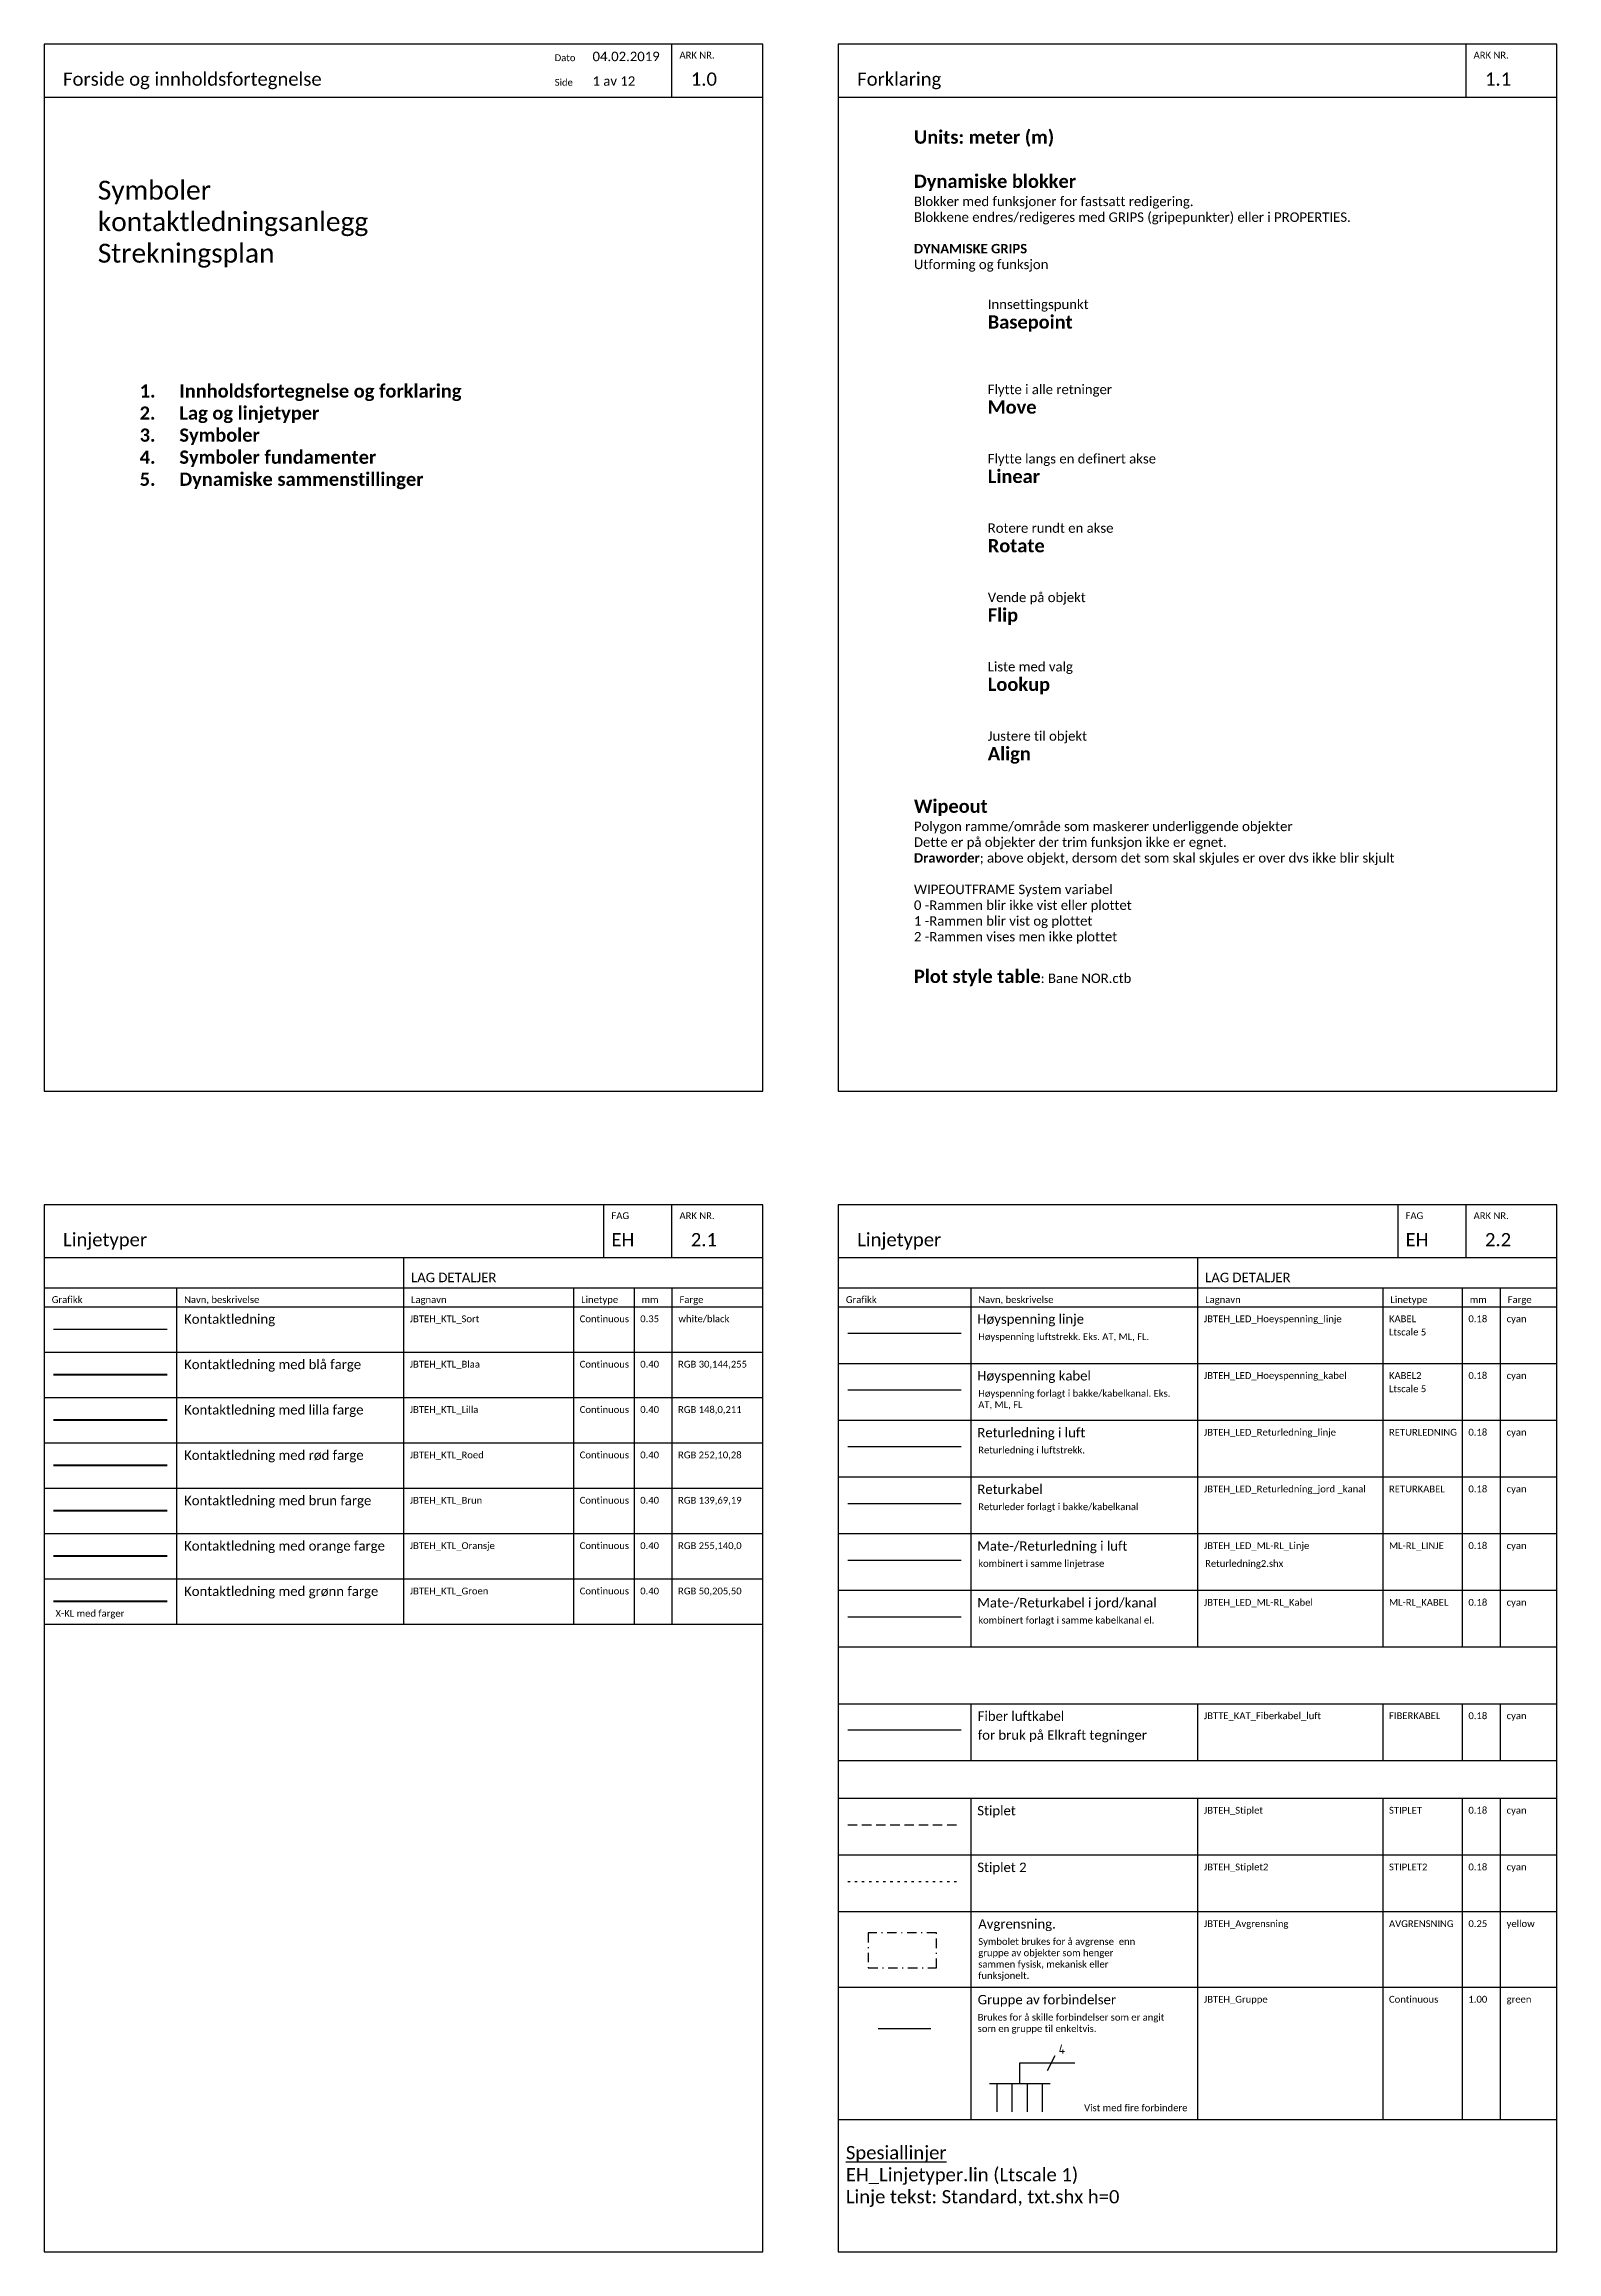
# Model space of a CAD drawing. Header units: metres. Extents: x -220 to 846, y -1228 to 277.
# Drawn here: x 0 to 400, y -307 to 277 of the extents above; entities that cross this region are included whole.
import ezdxf
from ezdxf.lldxf.tags import DXFTag

# ---------------------------------------------------------------- set-up
doc = ezdxf.new("R2010")
doc.units = ezdxf.units.M
for name, pattern in [('AVGRENSNING', [5.25, 2.5, -1.25, 0.25, -1.25]), ('STIPLET', [3.75, 2.5, -1.25]), ('STIPLET2', [1.875, 0.625, -1.25])]:
    doc.linetypes.add(name, pattern=pattern)
for name, color, linetype in [('JBTEH_ATT_Tekst', 2, 'Continuous'), ('JBTEH_Avgrensning', 2, 'AVGRENSNING'), ('JBTEH_Gruppe', 3, 'Continuous'), ('JBTEH_Komponenter', 4, 'Continuous'), ('JBTEH_KTL_Sort', 7, 'Continuous'), ('JBTEH_LED_Hoeyspenning_kabel', 4, 'KABEL2'), ('JBTEH_LED_Hoeyspenning_linje', 4, 'KABEL'), ('JBTEH_LED_ML-RL_Kabel', 4, 'ML-RL_KABEL'), ('JBTEH_LED_ML-RL_Linje', 4, 'ML-RL_LINJE'), ('JBTEH_LED_Returledning_jord _kanal', 4, 'RETURKABEL'), ('JBTEH_LED_Returledning_linje', 4, 'RETURLEDNING'), ('JBTEH_Stiplet', 4, 'STIPLET'), ('JBTEH_Stiplet2', 4, 'STIPLET2'), ('JBTTE_KAT_Fiber_luftkabel', 4, 'FIBERKABEL'), ('RAMME', 5, 'Continuous'), ('RAMME SYMBOLER', 4, 'Continuous'), ('RAMME TEKST', 7, 'Continuous')]:
    doc.layers.add(name, color=color, linetype=linetype)
for name, color, linetype, lineweight, true_color in [('JBTEH_KTL_Blaa', 7, 'Continuous', 40, 0x1e90ff), ('JBTEH_KTL_Brun', 7, 'Continuous', 40, 0x8b4513), ('JBTEH_KTL_Groen', 7, 'Continuous', 40, 0x32cd32), ('JBTEH_KTL_Lilla', 7, 'Continuous', 40, 0x9400d3), ('JBTEH_KTL_Oransje', 7, 'Continuous', 40, 0xff8c00), ('JBTEH_KTL_Roed', 7, 'Continuous', 40, 0xfc0a1c)]:
    doc.layers.add(name, color=color, linetype=linetype, lineweight=lineweight, true_color=true_color)
doc.styles.add('Arial', font='arial.ttf')
doc.styles.add('Calibri', font='calibri.ttf')
doc.styles.add('ISO25', font='isocp.shx', dxfattribs={"width": 0.9, "height": 2.5})
doc.styles.get("Standard").update_dxf_attribs({"font": 'txt.shx'})
tags = doc.linetypes.add('FIBERKABEL', pattern='A,5.25,-0.5,["fk",Standard,S=2,R=0,X=0,Y=-1],-4,5.25', length=15).pattern_tags.tags
tags[6] = DXFTag(74, 10)
doc.linetypes.add('KABEL', pattern='A,0.3,-0.001,0.3,-0.001,0.3,-0.001,["x",Standard,S=0.25,R=0,X=0,Y=-0.08],-0.001', length=0.904)
doc.linetypes.add('KABEL2', pattern='A,0.3,-0.1,0.3,-0.1,0.3,-0.1,["x",Standard,S=0.25,R=0,X=0,Y=-0.08],-0.1', length=1.3)
tags = doc.linetypes.add('ML-RL_KABEL', pattern='A,1.5,-0.7,1,[133,ltypeshp,S=0.5,R=0,X=0,Y=0],-1,1,-0.7,1.5,["x",Standard,S=1.5,R=360,X=0,Y=-0.5],2.25', length=9.65).pattern_tags.tags
tags[22] = DXFTag(74, 10)
tags = doc.linetypes.add('ML-RL_LINJE', pattern='A,3.2,[133,ltypeshp,S=0.5,R=0,X=0,Y=0],-1,3.2,["x",Standard,S=1.5,R=360,X=0,Y=-0.5],2.25', length=9.65).pattern_tags.tags
tags[14] = DXFTag(74, 10)
doc.linetypes.add('RETURKABEL', pattern='A,1.5,-0.7,1,[133,ltypeshp,S=0.5,R=0,X=0,Y=0],-1,1,-0.7,1.5', length=7.4)
doc.linetypes.add('RETURLEDNING', pattern='A,3.2,[133,ltypeshp,S=0.5,R=0,X=0,Y=0],-1,3.2', length=7.4)

# ---------------------------------------------------------------- blocks, each defined once
blk = doc.blocks.new('EH_Gr_forbindelser')
at = {"layer": 'JBTEH_Komponenter'}
blk.add_line((-1, -2), (1, 2), dxfattribs=at)
at = {"layer": 'JBTEH_ATT_Tekst', "style": 'ISO25'}
blk.add_attdef('ANTALL', (1.96, 2.38), '', height=2.5, dxfattribs=at)
blk = doc.blocks.new('X-Gruppe av forbindelser')
at = {"layer": 'JBTEH_Gruppe'}
blk.add_line((0, 0), (16, 0), dxfattribs=at)
at = {"layer": 'JBTEH_LED_Hoeyspenning_kabel', "ltscale": 5}
for points in [[(2, -7.5), (2, 0)], [(6, -7.5), (6, 0)], [(10, -7.5), (10, 0)], [(14, -7.5), (14, 0)]]:
    blk.add_lwpolyline(points, dxfattribs=at)
at = {"layer": 'JBTEH_LED_Hoeyspenning_kabel', "ltscale": 5, "flags": 128}
blk.add_lwpolyline([(8, 0), (8, 5.48), (22.5, 5.48)], dxfattribs=at)
at = {"layer": 'RAMME SYMBOLER'}
blk.add_blockref('EH_Gr_forbindelser', (16.31, 5.48), dxfattribs=at).add_auto_attribs({'ANTALL': '4'})
blk = doc.blocks.new('X-KL med farger')
at = {"layer": 'JBTEH_KTL_Blaa'}
blk.add_line((32.5, 66), (2.5, 66), dxfattribs=at)
at = {"layer": 'JBTEH_KTL_Brun'}
blk.add_line((32.5, 30), (2.5, 30), dxfattribs=at)
at = {"layer": 'JBTEH_KTL_Groen'}
blk.add_line((32.5, 6), (2.5, 6), dxfattribs=at)
at = {"layer": 'JBTEH_KTL_Lilla'}
blk.add_line((32.5, 54), (2.5, 54), dxfattribs=at)
at = {"layer": 'JBTEH_KTL_Oransje'}
blk.add_line((32.5, 18), (2.5, 18), dxfattribs=at)
at = {"layer": 'JBTEH_KTL_Roed'}
blk.add_line((32.5, 42), (2.5, 42), dxfattribs=at)

msp = doc.modelspace()

# ---------------------------------------------------------------- linework, layer by layer
at = {"layer": 'JBTEH_Avgrensning'}
msp.add_lwpolyline([(217.92, -231.9), (235.92, -231.9), (235.92, -222.65), (217.92, -222.65)], close=True, dxfattribs=at)
at = {"layer": 'JBTEH_Gruppe'}
msp.add_line((234.5, -248), (220.5, -248), dxfattribs=at)
at = {"layer": 'JBTEH_KTL_Sort'}
msp.add_line((32.5, -63), (2.5, -63), dxfattribs=at)
at = {"layer": 'JBTEH_LED_Hoeyspenning_kabel', "ltscale": 5}
msp.add_line((212.5, -79), (242.5, -79), dxfattribs=at)
at = {"layer": 'JBTEH_LED_Hoeyspenning_linje', "ltscale": 5}
msp.add_line((212.5, -64), (242.5, -64), dxfattribs=at)
at = {"layer": 'JBTEH_LED_ML-RL_Kabel'}
msp.add_line((212.5, -139), (242.5, -139), dxfattribs=at)
at = {"layer": 'JBTEH_LED_ML-RL_Linje'}
msp.add_line((212.5, -124), (242.5, -124), dxfattribs=at)
at = {"layer": 'JBTEH_LED_Returledning_jord _kanal'}
msp.add_line((212.5, -109), (242.5, -109), dxfattribs=at)
at = {"layer": 'JBTEH_LED_Returledning_linje'}
msp.add_line((212.5, -94), (242.5, -94), dxfattribs=at)
at = {"layer": 'JBTEH_Stiplet'}
msp.add_line((212.5, -194), (242.5, -194), dxfattribs=at)
at = {"layer": 'JBTEH_Stiplet2'}
msp.add_line((212.5, -209), (242.5, -209), dxfattribs=at)
at = {"layer": 'JBTTE_KAT_Fiber_luftkabel'}
msp.add_line((242.5, -169), (212.5, -169), dxfattribs=at)
at = {"layer": 'RAMME'}
for points in [[(190, 277), (0, 277), (0, 0), (190, 0)], [(400, 277), (210, 277), (210, 0), (400, 0)], [(190, -30), (0, -30), (0, -307), (190, -307)], [(400, -30), (210, -30), (210, -307), (400, -307)]]:
    msp.add_lwpolyline(points, close=True, dxfattribs=at)
for points in [[(0, 263), (190, 263)], [(210, 263), (400, 263)], [(0, -44), (190, -44)], [(210, -44), (400, -44)]]:
    msp.add_lwpolyline(points, dxfattribs=at)
at = {"layer": 'RAMME SYMBOLER'}
for p, q in [((166, 263), (166, 277)), ((376, 263), (376, 277)), ((148, -44), (148, -30)), ((166, -44), (166, -30)), ((358, -44), (358, -30)), ((376, -44), (376, -30)), ((95, -44), (95, -141)), ((305, -44), (305, -147)), ((0, -52), (190, -52)), ((35, -52), (35, -141)), ((140, -52), (140, -141)), ((156, -52), (156, -141)), ((166, -52), (166, -141)), ((210, -52), (400, -52)), ((245, -52), (245, -147)), ((354, -52), (354, -147)), ((375, -52), (375, -147)), ((385, -52), (385, -147)), ((0, -57), (190, -57)), ((210, -57), (400, -57)), ((0, -69), (190, -69)), ((210, -72), (400, -72)), ((0, -81), (190, -81)), ((210, -87), (400, -87)), ((0, -93), (190, -93)), ((0, -105), (190, -105)), ((210, -102), (400, -102)), ((0, -117), (190, -117)), ((210, -117), (400, -117)), ((0, -129), (190, -129)), ((210, -132), (400, -132)), ((0, -141), (190, -141)), ((210, -147), (400, -147)), ((210, -162), (400, -162)), ((245, -162), (245, -177)), ((305, -162), (305, -177)), ((354, -162), (354, -177)), ((375, -162), (375, -177)), ((385, -162), (385, -177)), ((210, -177), (400, -177)), ((210, -187), (400, -187)), ((245, -187), (245, -272)), ((305, -187), (305, -272)), ((354, -187), (354, -272)), ((375, -187), (375, -272)), ((385, -187), (385, -272)), ((210, -202), (400, -202)), ((210, -217), (400, -217)), ((210, -237), (400, -237)), ((210, -272), (400, -272))]:
    msp.add_line(p, q, dxfattribs=at)

# ---------------------------------------------------------------- block references
at = {"layer": 'JBTEH_Komponenter'}
for name, p in [('X-KL med farger', (0, -141)), ('X-Gruppe av forbindelser', (250, -262.5))]:
    msp.add_blockref(name, p, dxfattribs=at)

# ---------------------------------------------------------------- texts
at = {"layer": 'RAMME TEKST', "linetype": 'ByBlock', "style": 'Calibri'}
for s, height, p in [('04.02.2019', 2.5, (145, 272.5)), ('ARK NR.', 1.8, (168, 273.2)), ('ARK NR.', 1.8, (378, 273.2)), ('Forside og innholdsfortegnelse', 3.5, (5, 266)), ('Dato', 1.8, (135, 272.5)), ('1.0', 3.5, (171, 266)), ('Forklaring', 3.5, (215, 266)), ('1.1', 3.5, (381, 266)), ('Side', 1.8, (135, 266)), ('1 av 12', 2.5, (145, 266)), ('FAG', 1.8, (150, -33.8)), ('ARK NR.', 1.8, (168, -33.8)), ('FAG', 1.8, (360, -33.8)), ('ARK NR.', 1.8, (378, -33.8)), ('Linjetyper', 3.5, (5, -41)), ('EH', 3.5, (150, -41)), ('2.1', 3.5, (171, -41)), ('Linjetyper', 3.5, (215, -41)), ('EH', 3.5, (360, -41)), ('2.2', 3.5, (381, -41)), ('LAG DETALJER', 2.5, (97, -50.5)), ('LAG DETALJER', 2.5, (307, -50.5)), ('Grafikk', 1.8, (2, -56)), ('Navn, beskrivelse', 1.8, (37, -56)), ('Lagnavn', 1.8, (97, -56)), ('Linetype', 1.8, (142, -56)), ('mm', 1.8, (157.98, -56)), ('Farge', 1.8, (168, -56)), ('Grafikk', 1.8, (212, -56)), ('Navn, beskrivelse', 1.8, (247, -56)), ('Lagnavn', 1.8, (307, -56)), ('Linetype', 1.8, (356, -56)), ('mm', 1.8, (376.98, -56)), ('Farge', 1.8, (387, -56)), ('Kontaktledning', 2.5, (37, -61.5)), ('JBTEH_KTL_Sort', 1.8, (96.66, -61.09)), ('Continuous', 1.8, (141.62, -61.09)), ('0.35', 1.8, (157.62, -61.08)), ('white/black', 1.8, (167.72, -61.08)), ('JBTEH_LED_Hoeyspenning_linje', 1.8, (306.66, -61.09)), ('KABEL', 1.8, (355.62, -61.09)), ('Ltscale 5', 1.8, (355.62, -64.59)), ('0.18', 1.8, (376.62, -61.08)), ('cyan', 1.8, (386.72, -61.08)), ('Kontaktledning med blå farge', 2.5, (37, -73.5)), ('JBTEH_KTL_Blaa', 1.8, (96.66, -73.09)), ('Continuous', 1.8, (141.62, -73.09)), ('0.40', 1.8, (157.62, -73.09)), ('RGB 30,144,255', 1.8, (167.62, -73.09)), ('JBTEH_LED_Hoeyspenning_kabel', 1.8, (306.66, -76.09)), ('KABEL2', 1.8, (355.62, -76.09)), ('0.18', 1.8, (376.62, -76.08)), ('cyan', 1.8, (386.72, -76.08)), ('Ltscale 5', 1.8, (355.62, -79.59)), ('Kontaktledning med lilla farge', 2.5, (37, -85.5)), ('JBTEH_KTL_Lilla', 1.8, (96.66, -85.09)), ('Continuous', 1.8, (141.62, -85.09)), ('0.40', 1.8, (157.62, -85.09)), ('RGB 148,0,211', 1.8, (167.62, -85.09)), ('JBTEH_LED_Returledning_linje', 1.8, (306.66, -91.09)), ('RETURLEDNING', 1.8, (355.62, -91.09)), ('0.18', 1.8, (376.62, -91.08)), ('cyan', 1.8, (386.72, -91.08)), ('Kontaktledning med rød farge', 2.5, (37, -97.5)), ('JBTEH_KTL_Roed', 1.8, (96.66, -97.09)), ('Continuous', 1.8, (141.62, -97.09)), ('0.40', 1.8, (157.62, -97.09)), ('RGB 252,10,28', 1.8, (167.62, -97.09)), ('JBTEH_LED_Returledning_jord _kanal', 1.8, (306.66, -106.09)), ('RETURKABEL', 1.8, (355.62, -106.09)), ('0.18', 1.8, (376.62, -106.08)), ('cyan', 1.8, (386.72, -106.08)), ('Kontaktledning med brun farge', 2.5, (37, -109.5)), ('JBTEH_KTL_Brun', 1.8, (96.66, -109.09)), ('Continuous', 1.8, (141.62, -109.09)), ('0.40', 1.8, (157.62, -109.09)), ('RGB 139,69,19', 1.8, (167.62, -109.09)), ('Kontaktledning med orange farge', 2.5, (37, -121.5)), ('JBTEH_KTL_Oransje', 1.8, (96.66, -121.09)), ('Continuous', 1.8, (141.62, -121.09)), ('0.40', 1.8, (157.62, -121.09)), ('RGB 255,140,0', 1.8, (167.62, -121.09)), ('JBTEH_LED_ML-RL_Linje', 1.8, (306.66, -121.09)), ('ML-RL_LINJE', 1.8, (355.62, -121.09)), ('0.18', 1.8, (376.62, -121.08)), ('cyan', 1.8, (386.72, -121.08)), ('Kontaktledning med grønn farge', 2.5, (37, -133.5)), ('JBTEH_KTL_Groen', 1.8, (96.66, -133.09)), ('Continuous', 1.8, (141.62, -133.09)), ('0.40', 1.8, (157.62, -133.09)), ('RGB 50,205,50', 1.8, (167.62, -133.09)), ('JBTEH_LED_ML-RL_Kabel', 1.8, (306.66, -136.09)), ('ML-RL_KABEL', 1.8, (355.62, -136.09)), ('0.18', 1.8, (376.62, -136.08)), ('X-KL med farger', 1.8, (3, -139)), ('cyan', 1.8, (386.72, -136.08)), ('JBTTE_KAT_Fiberkabel_luft', 1.8, (306.66, -166.09)), ('FIBERKABEL', 1.8, (355.62, -166.09)), ('0.18', 1.8, (376.62, -166.08)), ('cyan', 1.8, (386.72, -166.08)), ('JBTEH_Stiplet', 1.8, (306.66, -191.09)), ('STIPLET', 1.8, (355.62, -191.09)), ('0.18', 1.8, (376.62, -191.08)), ('cyan', 1.8, (386.72, -191.08)), ('JBTEH_Stiplet2', 1.8, (306.66, -206.09)), ('STIPLET2', 1.8, (355.62, -206.09)), ('0.18', 1.8, (376.62, -206.08)), ('cyan', 1.8, (386.72, -206.08)), ('JBTEH_Avgrensning', 1.8, (306.66, -221.09)), ('AVGRENSNING', 1.8, (355.62, -221.09)), ('0.25', 1.8, (376.62, -221.08)), ('yellow', 1.8, (386.72, -221.08)), ('JBTEH_Gruppe', 1.8, (306.66, -241.09)), ('Continuous', 1.8, (355.62, -241.09)), ('1.00', 1.8, (376.62, -241.08)), ('green', 1.8, (386.72, -241.08))]:
    msp.add_text(s, height=height, dxfattribs=at).set_placement(p)
at = {"layer": 'RAMME TEKST', "style": 'Calibri'}
for s, p in [('Høyspenning linje', (246.75, -61.5)), ('Høyspenning kabel', (246.75, -76.5)), ('Returledning i luft', (246.75, -91.54)), ('Returkabel', (246.75, -106.54)), ('Mate-/Returledning i luft', (246.75, -121.54)), ('Mate-/Returkabel i jord/kanal', (246.75, -136.54)), ('for bruk på Elkraft tegninger', (246.86, -171.54)), ('Fiber luftkabel', (246.86, -166.54)), ('Stiplet', (246.75, -191.54)), ('Stiplet 2', (246.75, -206.54)), ('Avgrensning.', (247, -221.5))]:
    msp.add_text(s, height=2.5, dxfattribs=at).set_placement(p)
at = {"layer": 'RAMME TEKST', "attachment_point": 1}
for s, width, insert, char_height in [('{\\fCalibri|b1|i0|c0|p34;\\H1.4x;Units: meter (m)\\P\\PDynamiske blokker \\P\\fCalibri|b0|i0|c0|p34;\\H0.71428x;Blokker med funksjoner for fastsatt redigering. \\PBlokkene endres/redigeres med GRIPS (gripepunkter) eller i PROPERTIES.\\P\\P\\fCalibri|b1|i0|c0|p34;\\H1.00001x;DYNAMISKE GRIPS \\P\\fCalibri|b0|i0|c0|p34;Utforming og funksjon}', 150, (230, 254.16), 2.5), ('{\\fCalibri|b0|i0|c0|p34;Innsettingspunkt \\P\\fCalibri|b1|i0|c0|p34;\\H1.4x;Basepoint\\P\\H0.71429x;\\P\\P\\P\\fCalibri|b0|i0|c0|p34;Flytte i alle retninger \\P\\fCalibri|b1|i0|c0|p34;\\H1.39999x;Move\\P\\H0.71429x;\\P\\P\\fCalibri|b0|i0|c0|p34;Flytte langs en definert akse \\P\\fCalibri|b1|i0|c0|p34;\\H1.39999x;Linear\\P\\H0.71429x;\\P\\P\\fCalibri|b0|i0|c0|p34;Rotere rundt en akse \\P\\fCalibri|b1|i0|c0|p34;\\H1.39999x;Rotate\\P\\H0.71429x;\\P\\P\\fCalibri|b0|i0|c0|p34;Vende på objekt \\P\\fCalibri|b1|i0|c0|p34;\\H1.39999x;Flip\\P\\H0.71429x;\\P\\P\\fCalibri|b0|i0|c0|p34;Liste med valg\\P\\fCalibri|b1|i0|c0|p34;\\H1.39999x;Lookup\\P\\H0.71429x;\\P\\P\\fCalibri|b0|i0|c0|p34;Justere til objekt \\P\\fCalibri|b1|i0|c0|p34;\\H1.39999x;Align}', 55.0824, (249.52, 209.42), 2.5), ('\\pi-10.5,l15.75,t15.75;{\\fCalibri|b1|i0|c0|p34;1.^IInnholdsfortegnelse og forklaring\\H1.67692x; \\H0.59633x;\\P2.^ILag og linjetyper\\H1.46436x; \\H0.68289x;\\P3.^ISymboler\\H1.53368x; \\H0.65203x;\\P4.^ISymboler fundamenter\\H1.51672x; \\H0.65932x;\\P5.^IDynamiske sammenstillinger\\H1.51776x; }', 150, (20, 187), 3.5)]:
    msp.add_mtext_dynamic_manual_height_columns(s, width=width, gutter_width=12.5, heights=[0], dxfattribs=dict(at, insert=insert, char_height=char_height))
at = {"layer": 'RAMME TEKST', "linetype": 'ByBlock', "attachment_point": 1}
for s, width, gutter_width, insert, char_height, style in [('{\\fCalibri|b0|i0|c0|p34;Symboler\\Pkontaktledningsanlegg\\H1.89512x; \\H0.52767x;\\PStrekningsplan\\H1.59675x; }', 150, 12.5, (14.18, 240.87), 5, 'Arial'), ('Høyspenning luftstrekk. Eks. AT, ML, FL.', 53, 6.5, (247, -64), 1.8, 'Calibri'), ('Høyspenning forlagt i bakke/kabelkanal. Eks. AT, ML, FL', 53, 6.5, (247, -79), 1.8, 'Calibri'), ('Returledning i luftstrekk.', 58, 6.5, (247, -94), 1.8, 'Calibri'), ('Returleder forlagt i bakke/kabelkanal', 58, 6.5, (247, -109), 1.8, 'Calibri'), ('{\\W1;kombinert i samme linjetrase}', 58, 6.5, (247, -124), 1.8, 'Calibri'), ('Returledning2.shx', 43, 6.5, (307, -124), 1.8, 'Calibri'), ('kombinert forlagt i samme kabelkanal el.', 58, 6.5, (247, -139), 1.8, 'Calibri'), ('Symbolet brukes for å avgrense  enn gruppe av objekter som henger sammen fysisk, mekanisk eller funksjonelt.', 46, 6.5, (247, -224), 1.8, 'Calibri'), ('Brukes for å skille forbindelser som er angit som en gruppe til enkeltvis.', 53, 6.5, (246.86, -244.04), 1.8, 'Calibri'), ('Vist med fire forbindere', 30.7302, 6.5, (275, -268), 1.8, 'Calibri'), ('{\\LSpesiallinjer\\P}EH_Linjetyper.lin (Ltscale 1) \\PLinje tekst: Standard, txt.shx h=0', 79.0763, 6.5, (212, -279), 3.5, 'Calibri')]:
    msp.add_mtext_dynamic_manual_height_columns(s, width=width, gutter_width=gutter_width, heights=[0], dxfattribs=dict(at, insert=insert, char_height=char_height, style=style))
at = {"layer": 'RAMME TEKST', "insert": (230, 77.16), "char_height": 2.5, "width": 150, "attachment_point": 1}
msp.add_mtext('{\\fCalibri|b1|i0|c0|p34;\\H1.4x;Wipeout\\P\\fCalibri|b0|i0|c0|p34;\\H0.71429x;Polygon ramme/område som maskerer underliggende objekter\\PDette er på objekter der trim funksjon ikke er egnet.\\P\\fCalibri|b1|i0|c0|p34;Draworder\\fCalibri|b0|i0|c0|p34;; above objekt, dersom det som skal skjules er over dvs ikke blir skjult\\P\\PWIPEOUTFRAME System variabel \\P0 -Rammen blir ikke vist eller plottet\\P1 -Rammen blir vist og plottet\\P\\pi-5.89583,l5.89583;2 -Rammen vises men ikke plottet\\P\\pi0,l0;\\H1.4x;\\P\\fCalibri|b1|i0|c0|p34;Plot style table\\fCalibri|b0|i0|c0|p34;\\H0.71429x;: Bane NOR.ctb}', dxfattribs=at)
at = {"layer": 'RAMME TEKST', "insert": (246.86, -239.04), "char_height": 2.5, "width": 58.1412, "attachment_point": 1, "style": 'Calibri'}
msp.add_mtext('Gruppe av forbindelser', dxfattribs=at)

doc.saveas('drawing.dxf')
